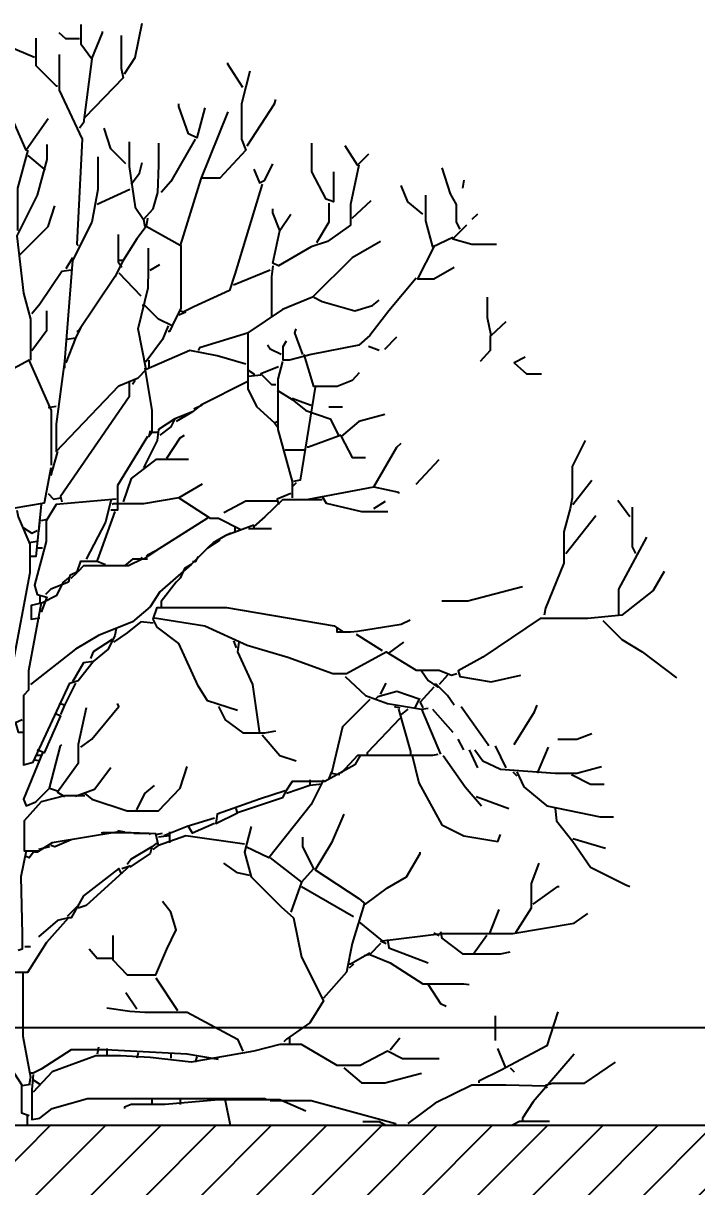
# Model space of a CAD drawing. Header units: centimetres. Extents: x -3096 to 17897, y -3131 to 15798.
# Drawn here: x 16875.3 to 17148.9, y 2408.8 to 2881.2 of the extents above; entities that cross this region are included whole.
import ezdxf

# ---------------------------------------------------------------- set-up
doc = ezdxf.new("R2010")
doc.units = ezdxf.units.CM
doc.layers.add('A-ANNO SYMB', color=3, linetype='Continuous', lineweight=13)
doc.styles.get("Standard").update_dxf_attribs({"font": 'arial.ttf'})
doc.dimstyles.new('1_100', dxfattribs={"dimtxt": 15, "dimasz": 10, "dimexe": 10, "dimexo": 10, "dimgap": 5, "dimtad": 2, "dimdec": 0, "dimtxsty": 'Standard', "dimblk": 'ARCHTICK', "dimcen": 2.5, "dimdle": 10, "dimadec": 0, "dimazin": 0, "dimtfac": 1, "dimtdec": 0, "dimtmove": 0, "dimatfit": 3, "dimldrblk": 'ARCHTICK', "dimfxl": 1, "dimarcsym": 0})

# ---------------------------------------------------------------- blocks, each defined once
blk = doc.blocks.new('_ArchTick')
at = {"color": 0, "linetype": 'ByBlock', "const_width": 0.15}
blk.add_lwpolyline([(-0.5, -0.5), (0.5, 0.5)], dxfattribs=at)
blk = doc.blocks.new('*D73')
at = {"layer": 'A-ANNO SYMB', "color": 0, "lineweight": -2, "transparency": 16777216}
for p, q in [((16693.07, 2443.85), (16693.07, 2483.48)), ((17648.08, 2443.85), (17648.08, 2483.48)), ((16683.07, 2473.48), (17658.08, 2473.48))]:
    blk.add_line(p, q, dxfattribs=at)
at = {"layer": 'Defpoints', "color": 0, "transparency": 16777216}
for p in [(17648.08, 2473.48), (16693.07, 2433.85), (17648.08, 2433.85)]:
    blk.add_point(p, dxfattribs=at)
at = {"layer": 'A-ANNO SYMB', "color": 0, "lineweight": -2, "transparency": 16777216, "xscale": 10, "yscale": 10, "zscale": 10, "rotation": 180}
blk.add_blockref('_ArchTick', (16693.07, 2473.48), dxfattribs=at)
at = {"layer": 'A-ANNO SYMB', "color": 0, "lineweight": -2, "transparency": 16777216, "xscale": 10, "yscale": 10, "zscale": 10}
blk.add_blockref('_ArchTick', (17648.08, 2473.48), dxfattribs=at)
at = {"layer": 'A-ANNO SYMB', "color": 0, "transparency": 16777216, "insert": (17170.57, 2486.14), "char_height": 15, "attachment_point": 5}
blk.add_mtext('955', dxfattribs=at)

msp = doc.modelspace()

# ---------------------------------------------------------------- hatches: boundary and pattern name
at = {"transparency": 33554508}
h = msp.add_hatch(dxfattribs=at)
h.set_pattern_fill('ANSI31', color=256, scale=5)
h.set_pattern_definition([(45, (13825.56, 2269.15), (-11.22532, 11.22532), [])])
h.paths.add_polyline_path([(16693.06, 2433.79), (16693.06, 2403.79), (17473.06, 2403.79), (17648.07, 2403.79), (17648.07, 2433.79)])
h.paths.add_polyline_path([(17013.06, 2403.79), (17013.06, 2153.79), (17028.06, 2153.79), (17028.06, 2403.79)])
h.paths.add_polyline_path([(17098.06, 2403.79), (17068.06, 2403.79), (17068.06, 2153.79), (17098.06, 2153.79)])
h.paths.add_polyline_path([(17228.06, 2153.79), (17243.06, 2153.79), (17243.06, 2403.79), (17228.06, 2403.79)])
h.paths.add_polyline_path([(17443.06, 2153.79), (17473.06, 2153.79), (17473.06, 2403.79), (17443.06, 2403.79)])

# ---------------------------------------------------------------- linework, layer by layer
at = {"color": 84}
for points in [[(16898.1, 2874.88), (16892.57, 2874.88), (16889.8, 2877.37)], [(16898.66, 2880.69), (16898.66, 2872.94), (16903.09, 2866.85), (16907.52, 2877.37), (16907.52, 2877.92)], [(16916.37, 2860.76), (16920.8, 2867.4), (16923.57, 2881.24)], [(16880.39, 2875.15), (16880.39, 2864.08), (16888.69, 2855.77), (16889.24, 2855.77)], [(16914.99, 2876.26), (16914.99, 2862.97), (16915.82, 2859.1), (16900.32, 2843.04)], [(16879.83, 2867.4), (16869.31, 2871.83)], [(16889.8, 2868.51), (16889.8, 2854.11), (16899.21, 2834.18), (16897, 2791.55), (16897.55, 2791)], [(16903.09, 2866.85), (16899.76, 2840.83), (16898.1, 2838.61)], [(16964.54, 2855.22), (16958.45, 2864.63), (16958.45, 2865.19)], [(16967.31, 2861.86), (16963.99, 2848.58), (16963.99, 2834.18), (16965.65, 2829.75), (16955.13, 2818.4), (16947.38, 2818.4)], [(16966.2, 2831.41), (16977.28, 2848.58), (16977.83, 2850.24)], [(16958.45, 2845.25), (16947.38, 2818.12), (16939.07, 2791), (16925.23, 2798.75), (16921.36, 2793.76), (16915.82, 2784.9), (16914.16, 2784.9)], [(16949.04, 2846.92), (16945.72, 2834.73), (16942.4, 2836.4), (16938.52, 2847.47), (16938.52, 2848.58)], [(16885.37, 2842.49), (16876.51, 2829.75), (16871.53, 2840.83)], [(16916.93, 2824.22), (16910.84, 2830.31), (16908.07, 2838.61)], [(16884.81, 2831.97), (16884.81, 2825.88), (16880.94, 2811.48), (16872.63, 2794.87), (16875.4, 2771.62), (16878.17, 2761.1), (16878.17, 2744.49)], [(16918.31, 2833.07), (16918.31, 2823.11), (16920.8, 2806.5), (16924.13, 2801.51), (16928, 2805.94), (16929.94, 2812.59), (16930.35, 2823.66), (16930.35, 2832.52)], [(16945.16, 2834.18), (16935.2, 2817.02), (16931.32, 2812.59)], [(17001.36, 2820.89), (17001.36, 2808.71), (16998.32, 2809.82), (16992.5, 2820.89), (16992.5, 2832.52)], [(17015.48, 2828.09), (17011.05, 2823.66), (17006.07, 2831.41)], [(16877.06, 2829.75), (16872.91, 2814.25), (16872.91, 2797.09)], [(16877.06, 2827.54), (16883.71, 2822), (16884.26, 2822)], [(16905.58, 2826.98), (16905.58, 2813.7), (16903.09, 2800.41), (16895.33, 2784.9), (16892.01, 2743.93), (16888.69, 2718.47), (16888.69, 2707.39), (16914.16, 2733.97), (16921.91, 2737.29), (16925.23, 2740.61), (16921.91, 2757.22), (16926.06, 2773.83), (16926.2, 2781.03), (16926.2, 2789.89)], [(16919.14, 2815.91), (16922.46, 2820.34), (16923.57, 2824.77)], [(16968.97, 2822), (16971.19, 2816.46), (16973.4, 2817.57), (16976.72, 2824.22)], [(17011.6, 2823.66), (17008.28, 2807.61), (17008.28, 2799.3), (16998.87, 2792.66), (16992.23, 2790.44), (16978.94, 2782.69), (16976.72, 2783.8), (16979.49, 2797.09), (16976.72, 2804.28), (16976.72, 2805.94)], [(17045.38, 2822.55), (17048.7, 2812.03), (17051.19, 2807.61), (17051.19, 2800.41), (17052.58, 2797.64)], [(16972.29, 2815.91), (16961.22, 2779.37), (16959.01, 2772.72), (16944.61, 2766.08), (16940.18, 2763.87), (16939.07, 2764.42)], [(17054.24, 2817.57), (17053.68, 2814.25)], [(16918.59, 2813.7), (16905.3, 2807.61)], [(17037.63, 2803.73), (17031.54, 2808.71), (17028.77, 2815.36)], [(17038.73, 2811.48), (17038.73, 2800.96), (17041.5, 2790.44), (17049.81, 2794.32)], [(16873.74, 2787.12), (16885.37, 2798.75), (16888.14, 2807.05)], [(16999.42, 2808.16), (16999.42, 2800.41), (16994.44, 2792.1)], [(17008.84, 2802.07), (17016.59, 2809.27)], [(16925.79, 2802.07), (16925.23, 2798.75)], [(16979.49, 2797.09), (16983.92, 2803.73)], [(17059.77, 2803.73), (17057.56, 2801.51)], [(16924.13, 2801.51), (16924.68, 2798.75)], [(17055.34, 2799.3), (17049.81, 2793.76), (17057.56, 2791.55), (17067.52, 2791.55)], [(16913.88, 2795.42), (16913.88, 2784.35), (16915.27, 2782.14)], [(17020.46, 2792.66), (17008.84, 2786.01), (16992.78, 2769.96), (16980.6, 2764.97), (16966.48, 2755.56), (16966.48, 2732.86), (16970.08, 2725.66), (16977.28, 2719.02), (16978.38, 2719.57)], [(16939.35, 2791), (16939.35, 2765.53), (16935.75, 2758.33), (16930.22, 2761.1), (16924.68, 2766.63), (16923.57, 2766.63)], [(17042.06, 2790.44), (17035.41, 2777.43), (17042.06, 2777.43), (17050.36, 2782.14)], [(16895.33, 2786.01), (16892.57, 2781.58)], [(16915.82, 2784.9), (16912.5, 2778.26), (16897.55, 2756.11), (16897, 2756.11)], [(16926.89, 2781.03), (16930.77, 2783.24)], [(16894.78, 2781.03), (16890.91, 2780.48), (16882.05, 2767.19), (16878.72, 2763.31)], [(16914.16, 2779.92), (16923.02, 2770.51)], [(16975.62, 2781.03), (16960.67, 2774.94)], [(16976.72, 2782.69), (16976.17, 2778.26), (16976.17, 2762.2)], [(17034.86, 2777.71), (17023.79, 2764.42), (17016.03, 2754.45), (17011.6, 2750.58), (16992.23, 2746.7), (16983.37, 2744.49), (16980.88, 2744.49), (16980.88, 2750.02), (16982.26, 2752.24)], [(16993.33, 2769.96), (16996.66, 2768.29), (17009.94, 2764.42), (17017.14, 2766.63), (17019.91, 2768.85)], [(17071.4, 2759.99), (17065.31, 2754.45), (17063.93, 2761.65), (17063.93, 2769.96)], [(16878.72, 2748.36), (16884.81, 2756.67), (16884.81, 2764.42)], [(16941.29, 2763.87), (16938.52, 2762.76)], [(16898.66, 2757.78), (16896.44, 2753.35), (16892.57, 2743.38)], [(16934.09, 2758.33), (16931.88, 2752.79), (16925.23, 2743.93), (16924.68, 2743.93)], [(16935.75, 2758.33), (16934.64, 2756.11), (16934.09, 2756.11)], [(16966.76, 2755.56), (16946.83, 2749.47), (16946.27, 2748.36)], [(16988.9, 2746.7), (16985.58, 2755.56), (16986.14, 2757.22)], [(17065.03, 2754.45), (17065.03, 2748.36), (17060.88, 2743.93)], [(16896.44, 2753.35), (16893.12, 2752.79)], [(16980.05, 2746.7), (16975.62, 2748.92), (16974.51, 2750.58)], [(17019.91, 2748.36), (17015.48, 2750.02)], [(17022.12, 2748.92), (17027.11, 2753.9)], [(16965.65, 2742.83), (16954.02, 2746.15), (16942.95, 2748.36), (16925.23, 2740.61)], [(17011.75, 2739.23), (17008.84, 2736.18), (17002.75, 2733.69), (16993.33, 2733.69), (16989.46, 2746.7)], [(17079.15, 2745.59), (17074.72, 2743.38), (17079.71, 2738.95), (17085.8, 2738.95)], [(16886.75, 2701.86), (16886.75, 2724), (16877.62, 2744.49), (16846.06, 2727.32), (16844.95, 2724.56)], [(16892.01, 2743.93), (16892.01, 2741.17)], [(16924.68, 2741.17), (16927.45, 2724), (16927.45, 2715.14), (16930.22, 2715.14)], [(16926.34, 2744.49), (16926.34, 2741.17)], [(16966.2, 2740.61), (16968.97, 2738.95), (16968.97, 2738.4)], [(16978.94, 2741.72), (16971.74, 2738.95), (16976.17, 2734.52), (16977.83, 2734.52)], [(16980.6, 2743.93), (16978.66, 2736.74), (16978.66, 2716.25), (16984.47, 2695.21), (16984.47, 2688.57)], [(16918.31, 2735.63), (16918.31, 2729.54), (16890.35, 2689.12), (16890.91, 2686.91)], [(16920.8, 2736.18), (16919.7, 2734.52)], [(16966.2, 2735.63), (16947.38, 2726.22), (16944.06, 2723.45), (16936.86, 2720.68), (16935.2, 2717.36), (16930.77, 2714.04)], [(16971.74, 2738.4), (16966.76, 2737.84)], [(16978.38, 2732.31), (16984.47, 2728.43), (16990.01, 2724), (16999.98, 2720.68), (17003.3, 2714.04)], [(16993.89, 2733.41), (16987.8, 2695.76), (16985.03, 2695.21)], [(16947.93, 2726.22), (16944.61, 2724.56)], [(16984.47, 2728.98), (16988.9, 2727.32), (16992.23, 2726.22)], [(16888.69, 2725.66), (16885.37, 2725.11)], [(16944.06, 2723.45), (16941.29, 2721.79), (16937.41, 2719.57)], [(17004.96, 2725.39), (16999.42, 2725.39)], [(17022.12, 2722.34), (17011.6, 2719.57), (17004.41, 2713.48), (17008.84, 2704.9), (17014.37, 2704.9)], [(16936.86, 2720.68), (16930.22, 2716.25), (16929.66, 2711.82), (16924.13, 2700.75)], [(16977.28, 2719.02), (16978.94, 2716.8)], [(16925.79, 2713.48), (16913.61, 2693.55), (16913.61, 2683.58), (16910.84, 2683.58)], [(16926.89, 2715.7), (16926.34, 2713.48), (16927.45, 2715.14)], [(16933.54, 2704.62), (16939.07, 2712.93), (16940.74, 2714.04)], [(17004.41, 2714.04), (16991.12, 2709.05), (16990.57, 2709.05)], [(16889.24, 2707.39), (16887.03, 2699.64), (16886.48, 2697.43)], [(16990.01, 2707.95), (16981.71, 2707.95)], [(17017.69, 2693), (17027.11, 2709.05), (17028.77, 2710.71)], [(17103.51, 2711.82), (17098.25, 2701.3), (17098.25, 2688.57), (17097.42, 2684.14), (17094.93, 2674.73), (17094.93, 2661.99), (17087.46, 2643.72), (17086.9, 2640.95)], [(16942.4, 2704.07), (16929.11, 2704.07), (16919.14, 2696.32), (16915.82, 2686.91)], [(17034.86, 2694.1), (17044.27, 2704.07)], [(16886.48, 2700.75), (16883.71, 2686.35), (16870.97, 2684.14), (16870.42, 2684.14)], [(16947.93, 2694.1), (16938.52, 2688.57), (16951.25, 2680.26), (16954.58, 2680.26), (16963.44, 2675.83)], [(16986.14, 2694.66), (16984.47, 2693)], [(16991.12, 2688.01), (17017.69, 2693), (17027.66, 2690.78), (17027.66, 2690.23)], [(17098.53, 2685.8), (17106.28, 2695.76)], [(16885.37, 2690.23), (16887.58, 2688.01), (16890.35, 2688.57)], [(16938.52, 2688.57), (16924.13, 2686.08), (16911.94, 2686.08), (16911.39, 2685.8)], [(16983.92, 2690.23), (16978.38, 2688.01), (16978.94, 2685.8)], [(16996.66, 2689.12), (16998.32, 2686.35), (17012.71, 2683.03), (17023.35, 2683.03)], [(16872.63, 2683.58), (16873.19, 2680.82), (16877.89, 2669.74), (16877.89, 2658.12), (16870.7, 2619.91), (16870.7, 2604.41), (16865.99, 2605.52), (16854.92, 2616.87), (16848.83, 2616.87), (16851.04, 2598.87), (16859.9, 2577.28), (16863.78, 2581.71), (16864.33, 2585.03)], [(16882.6, 2685.8), (16880.39, 2664.76), (16878.17, 2664.76)], [(16913.05, 2688.01), (16888.69, 2685.8), (16884.54, 2679.15), (16884.54, 2670.85), (16879.83, 2653.13), (16880.94, 2649.26), (16884.81, 2648.15), (16882.6, 2642.06)], [(16910.84, 2687.46), (16908.62, 2678.6), (16900.87, 2663.65)], [(16978.38, 2687.18), (16965.65, 2687.18), (16956.79, 2682.48)], [(16996.66, 2687.74), (16980.6, 2687.74), (16973.4, 2680.82), (16968.97, 2676.94), (16968.97, 2675.83)], [(17017.69, 2684.14), (17022.49, 2687.19)], [(17121.78, 2680.82), (17116.8, 2687.46)], [(17122.61, 2684.69), (17122.61, 2668.64), (17124, 2665.87)], [(16882.05, 2679.71), (16881.49, 2674.73)], [(16884.81, 2679.71), (16882.6, 2679.15)], [(16912.5, 2683.03), (16905.3, 2663.1)], [(16950.15, 2680.26), (16929.11, 2666.97), (16925.79, 2665.31), (16925.23, 2664.76)], [(17095.76, 2665.87), (17107.94, 2681.37)], [(16875.4, 2676.39), (16878.72, 2674.17), (16880.94, 2675.28)], [(16968.97, 2677.49), (16957.35, 2673.06), (16952.36, 2670.3), (16950.7, 2668.64)], [(16959.56, 2674.17), (16957.35, 2673.06)], [(16961.22, 2676.94), (16961.22, 2674.73)], [(16966.76, 2676.11), (16976.17, 2676.11)], [(16880.94, 2670.85), (16877.62, 2670.3)], [(16955.13, 2671.4), (16950.15, 2668.08), (16943.5, 2661.44), (16930.77, 2650.36), (16926.89, 2644.27), (16919.7, 2638.18), (16905.85, 2632.65), (16896.44, 2627.11), (16878.17, 2612.71)], [(17128.43, 2672.51), (17117.08, 2651.47), (17117.08, 2640.95)], [(16883.15, 2668.08), (16880.94, 2668.08)], [(16929.11, 2666.97), (16924.13, 2663.65), (16923.02, 2664.21)], [(16946.27, 2664.76), (16945.16, 2662.54), (16944.06, 2662.54)], [(16923.57, 2663.65), (16918.03, 2660.88), (16899.76, 2660.88), (16897.55, 2658.67), (16894.23, 2657.01), (16893.67, 2654.24), (16886.48, 2651.47), (16884.26, 2649.26)], [(16894.78, 2655.9), (16897, 2658.12), (16898.66, 2662.82), (16905.3, 2662.82), (16908.62, 2661.44)], [(16925.79, 2663.65), (16919.7, 2663.65), (16916.37, 2660.88)], [(16943.5, 2661.44), (16940.74, 2659.78), (16939.07, 2655.9), (16937.41, 2654.24), (16931.32, 2646.49), (16931.32, 2643.72)], [(16894.23, 2656.45), (16891.46, 2654.24), (16888.69, 2648.7), (16883.15, 2645.93), (16878.45, 2644.83), (16878.45, 2639.29), (16882.05, 2639.84)], [(17135.63, 2658.67), (17131.2, 2650.92), (17118.46, 2640.95), (17104.62, 2639.57), (17085.24, 2639.57), (17061.99, 2623.79), (17052.02, 2618.25), (17052.58, 2616.04), (17065.31, 2613.82), (17077.49, 2616.59)], [(17045.38, 2646.77), (17055.9, 2646.77), (17078.04, 2652.58)], [(16882.6, 2645.93), (16877.34, 2618.25), (16877.34, 2610.5), (16875.4, 2608.29), (16875.4, 2580.05), (16879.28, 2581.16), (16894.23, 2613.27), (16897.55, 2614.38), (16903.64, 2622.13)], [(16882.05, 2648.7), (16882.05, 2645.93)], [(16962.33, 2602.2), (16950.15, 2606.07), (16946.27, 2612.16), (16938.52, 2629.32), (16929.66, 2635.97), (16928, 2639.29), (16929.66, 2644), (16957.9, 2644), (17001.64, 2636.52), (17004.96, 2634.31)], [(16928, 2637.63), (16923.02, 2638.18), (16917.48, 2633.75), (16911.94, 2629.88)], [(16928.55, 2639.84), (16949.04, 2636.52), (16966.2, 2628.77), (16982.81, 2623.79), (17001.08, 2617.14), (17006.62, 2617.14), (17022.68, 2626), (17034.86, 2618.53), (17044.27, 2618.53), (17049.25, 2616.59), (17051.47, 2617.14)], [(17032.45, 2638.92), (17028.77, 2637.08), (17011.05, 2634.31), (17008.28, 2634.03), (17002.75, 2634.03), (17002.75, 2635.97)], [(17110.71, 2638.74), (17118.46, 2630.99), (17126.77, 2626), (17140.61, 2615.48)], [(16913.05, 2635.42), (16912.5, 2632.65), (16909.73, 2627.11), (16903.64, 2622.13), (16899.76, 2621.57), (16895.33, 2613.82)], [(17010.5, 2633.2), (17021.02, 2626.56)], [(16911.39, 2630.99), (16903.64, 2626), (16902.53, 2623.23)], [(16960.67, 2630.43), (16961.77, 2627.66)], [(16962.88, 2629.88), (16962.33, 2626), (16968.42, 2612.71), (16971.19, 2592.78)], [(17023.79, 2625.45), (17029.88, 2629.88)], [(17037.07, 2618.25), (17039.84, 2614.38), (17043.72, 2611.61), (17044.27, 2612.16)], [(16896.44, 2613.27), (16892.01, 2604.41), (16889.8, 2604.96)], [(17006.07, 2616.04), (17014.37, 2608.29), (17023.23, 2604.96), (17037.07, 2602.75), (17039.84, 2603.08)], [(17020.46, 2608.84), (17022.68, 2613.27)], [(17050.36, 2604.41), (17047.59, 2608.29), (17043.16, 2612.71), (17042.06, 2612.71)], [(17047.59, 2616.59), (17044.27, 2612.71)], [(17036.52, 2606.62), (17027.11, 2609.95), (17019.36, 2607.73), (17018.25, 2606.62)], [(17042.06, 2611.61), (17036.52, 2605.52), (17037.63, 2603.3)], [(16900.87, 2603.3), (16897.55, 2588.35), (16897.55, 2580.6), (16889.24, 2568.98), (16892.01, 2567.31)], [(16892.01, 2604.41), (16890.35, 2600.53)], [(16898.66, 2587.25), (16903.09, 2590.57), (16914.16, 2603.86), (16913.61, 2604.96)], [(16954.58, 2603.86), (16957.35, 2598.32), (16964.54, 2593.06), (16973.4, 2593.06), (16977.83, 2593.89)], [(17016.03, 2606.62), (17004.96, 2595.55), (17000.53, 2576.73), (17003.85, 2576.17)], [(17026, 2603.86), (17028.21, 2603.3)], [(17035.97, 2606.62), (17034.3, 2603.3)], [(17053.13, 2603.86), (17064.2, 2588.35), (17064.2, 2587.8)], [(17074.72, 2588.35), (17083.03, 2601.64), (17084.13, 2604.41)], [(16888.14, 2601.09), (16890.35, 2599.98), (16883.71, 2585.03), (16880.94, 2586.14)], [(17028.21, 2598.87), (17014.93, 2585.03), (17014.93, 2584.48)], [(17027.66, 2602.75), (17032.64, 2585.59), (17032.64, 2584.48)], [(17031.54, 2602.75), (17028.77, 2600.53)], [(17037.07, 2602.75), (17044.82, 2584.48)], [(17041.5, 2602.75), (17049.81, 2593.34)], [(16874.85, 2598.32), (16872.08, 2597.21), (16873.19, 2593.34), (16875.4, 2593.34)], [(16972.29, 2592.23), (16979.49, 2583.92), (16986.14, 2581.71)], [(17054.24, 2586.14), (17052.02, 2590.57)], [(17092.44, 2590.57), (17100.19, 2590.57), (17106.28, 2592.78)], [(16883.15, 2585.03), (16875.4, 2566.21), (16876.51, 2563.44), (16880.39, 2565.1), (16885.92, 2570.64), (16890.35, 2587.8), (16890.91, 2588.35)], [(17033.2, 2584.48), (17035.97, 2572.85), (17045.38, 2555.69), (17054.24, 2551.26), (17068.08, 2549.04), (17069.19, 2551.81)], [(17056.45, 2586.14), (17059.77, 2578.94)], [(17058.67, 2586.14), (17061.99, 2581.71), (17069.19, 2578.39), (17091.33, 2576.73), (17100.19, 2576.73), (17110.16, 2579.49)], [(17066.97, 2587.8), (17071.4, 2578.94)], [(17088.56, 2587.25), (17084.13, 2576.73)], [(16879.28, 2582.26), (16882.05, 2581.71)], [(16882.6, 2583.92), (16880.39, 2583.92)], [(17012.16, 2583.92), (17009.94, 2580.05), (16997.76, 2573.4), (16984.47, 2573.4), (16981.71, 2568.98), (16980.6, 2566.76), (16962.33, 2560.67), (16961.77, 2562.33)], [(17043.72, 2584.28), (17041.5, 2583.92), (17011.05, 2583.92), (17004.41, 2576.73)], [(17045.93, 2583.92), (17054.79, 2571.19), (17061.43, 2563.44)], [(16910.84, 2578.94), (16904.19, 2570.08), (16896.44, 2567.31)], [(16900.32, 2568.42), (16903.09, 2566.21), (16917.48, 2561.5), (16930.22, 2561.5), (16939.07, 2570.64), (16941.84, 2579.49)], [(17000.53, 2577.28), (16999.42, 2574.51)], [(17074.17, 2577.28), (17075.83, 2575.62)], [(17075.83, 2577.28), (17078.6, 2571.19), (17088.01, 2563.44), (17109.6, 2559.01), (17115.14, 2559.01)], [(17097.98, 2576.17), (17105.73, 2572.3), (17111.26, 2572.3)], [(16885.92, 2570.64), (16889.24, 2569.53)], [(16921.36, 2561.78), (16924.68, 2568.42), (16928.55, 2571.74)], [(16997.21, 2573.96), (16992.23, 2563.99), (16975.06, 2542.4), (16965.65, 2546.83)], [(16996.66, 2572.3), (16991.67, 2571.74), (16982.26, 2568.42)], [(16991.67, 2573.96), (16991.67, 2571.74)], [(16900.32, 2567.59), (16892.01, 2567.59), (16882.6, 2565.1), (16875.68, 2557.35), (16875.68, 2545.17), (16882.05, 2545.17)], [(16981.71, 2569.53), (16971.19, 2566.21), (16954.02, 2560.12), (16953.47, 2556.24), (16962.33, 2560.67)], [(17059.22, 2567.31), (17072.51, 2562.33)], [(17091.33, 2562.33), (17091.89, 2557.35), (17098.53, 2549.04), (17105.73, 2538.52), (17120.12, 2531.33), (17121.78, 2530.77)], [(16952.92, 2558.46), (16941.84, 2555.13), (16932.43, 2551.26)], [(16952.92, 2556.24), (16944.06, 2552.37), (16942.4, 2555.13)], [(17005.51, 2560.12), (17000.53, 2548.49), (16993.89, 2537.42), (17011.6, 2525.79), (17014.37, 2523.57), (17023.23, 2530.22), (17030.98, 2534.65), (17036.52, 2544.06), (17036.52, 2544.61)], [(16914.16, 2552.92), (16887.03, 2548.49), (16880.94, 2544.61), (16879.83, 2544.61)], [(16928, 2545.72), (16930.22, 2547.38), (16929.11, 2552.09), (16919.14, 2552.5), (16907.52, 2552.5), (16906.96, 2552.37)], [(16913.61, 2553.47), (16916.37, 2552.92)], [(16920.25, 2552.37), (16926.34, 2552.37), (16926.89, 2551.81)], [(16929.11, 2551.81), (16931.88, 2552.37)], [(16965.1, 2547.94), (16941.29, 2551.26), (16930.22, 2547.38)], [(16934.64, 2551.26), (16930.22, 2550.7)], [(16934.64, 2552.92), (16934.64, 2548.49)], [(16967.86, 2555.13), (16965.1, 2544.61), (16967.86, 2534.65), (16980.05, 2522.47), (16985.03, 2518.04), (16988.35, 2501.98), (16997.21, 2484.26), (16991.67, 2475.41), (16982.26, 2468.76), (16981.15, 2467.65)], [(16885.92, 2546.83), (16881.49, 2545.72)], [(16894.78, 2549.6), (16888.14, 2546.83), (16886.48, 2547.38)], [(16927.45, 2546.83), (16919.14, 2541.85), (16917.48, 2539.63)], [(16929.66, 2548.49), (16927.45, 2546.83), (16926.89, 2544.06), (16918.59, 2538.52)], [(16975.62, 2542.4), (16988.35, 2532.43), (16993.33, 2537.97), (16988.9, 2546.83), (16988.9, 2550.7)], [(17098.53, 2550.15), (17111.82, 2546.27)], [(16876.51, 2545.17), (16874.3, 2534.65), (16874.85, 2511.39), (16874.85, 2505.3), (16873.19, 2504.75)], [(16879.83, 2545.17), (16877.62, 2542.4), (16876.51, 2542.95)], [(16915.27, 2535.76), (16914.16, 2537.97), (16899.76, 2526.9), (16894.78, 2518.04), (16893.67, 2518.04)], [(16915.27, 2537.97), (16918.59, 2539.08), (16900.87, 2523.02), (16897.55, 2521.91)], [(16967.31, 2535.2), (16962.33, 2536.31), (16956.79, 2540.18)], [(17084.69, 2540.18), (17081.64, 2531.88), (17081.64, 2521.91), (17075.28, 2511.95)], [(16988.35, 2532.43), (16983.92, 2520.25)], [(16988.35, 2530.77), (17009.39, 2518.59)], [(17082.47, 2523.57), (17092.44, 2530.77), (17092.99, 2530.77)], [(16897.55, 2523.02), (16893.12, 2518.59)], [(16911.67, 2510.84), (16911.67, 2500.87), (16917.48, 2494.78), (16929.11, 2494.78), (16933.54, 2505.3), (16937.41, 2513.05), (16935.2, 2520.25), (16931.88, 2524.68)], [(17013.82, 2523.57), (17008.84, 2507.52), (17006.62, 2495.89), (16997.21, 2485.37)], [(17011.6, 2516.38), (17021.02, 2508.63), (17045.38, 2511.67), (17074.17, 2511.67), (17099.08, 2515.82), (17104.62, 2519.7)], [(17064.76, 2511.39), (17068.63, 2521.36)], [(16871.53, 2495.89), (16877.06, 2495.89), (16884.81, 2508.07), (16893.67, 2518.04), (16889.24, 2516.93), (16881.49, 2510.29)], [(17023.23, 2509.18), (17023.79, 2505.86), (17039.84, 2499.77)], [(17042.06, 2511.95), (17044.27, 2510.84)], [(17044.82, 2512.5), (17045.38, 2509.73), (17053.68, 2503.37), (17069.19, 2503.37), (17073.06, 2504.2)], [(17063.65, 2510.84), (17058.11, 2503.09)], [(16875.96, 2506.41), (16878.17, 2506.41)], [(16911.94, 2501.43), (16905.3, 2501.43), (16901.98, 2505.3)], [(17020.46, 2507.52), (17016.03, 2503.09), (17024.34, 2499.77), (17037.63, 2491.18), (17054.24, 2491.18), (17056.45, 2490.91)], [(17020.46, 2508.63), (17022.68, 2507.52)], [(17016.03, 2503.64), (17008.28, 2499.21), (17007.73, 2499.21)], [(17016.03, 2503.09), (17013.82, 2502.54)], [(16875.13, 2495.34), (16875.13, 2469.87), (16878.17, 2453.26), (16877.62, 2450.49)], [(17009.39, 2499.21), (17007.73, 2497.55)], [(16929.11, 2493.68), (16937.97, 2480.39)], [(17039.84, 2490.91), (17044.82, 2483.16), (17047.04, 2482.05)], [(16921.36, 2480.94), (16916.93, 2487.59)], [(16909.18, 2481.5), (16918.59, 2480.11), (16924.68, 2479.7), (16941.84, 2479.7), (16962.33, 2468.76), (16964.54, 2463.78)], [(17092.44, 2479.83), (17088.01, 2465.99), (17069.19, 2456.03), (17060.33, 2451.6), (17060.33, 2451.04)], [(17066.97, 2478.17), (17066.97, 2468.21)], [(17044.27, 2460.73), (17029.32, 2460.73), (17023.23, 2463.78), (17012.16, 2457.96), (17002.75, 2457.96), (16988.35, 2466.55), (16979.49, 2466.55), (16968.97, 2463.78), (16943.5, 2459.35), (16926.89, 2461.29), (16914.71, 2461.98), (16904.75, 2461.98), (16887.03, 2455.47), (16879.28, 2447.17)], [(16983.37, 2469.32), (16983.37, 2467.1)], [(17024.34, 2464.33), (17028.21, 2469.32)], [(16954.58, 2460.46), (16941.84, 2462.67), (16908.62, 2464.33), (16894.78, 2464.33), (16882.6, 2456.58), (16879.28, 2454.92), (16878.17, 2454.92)], [(16905.85, 2465.44), (16905.3, 2462.67)], [(16909.18, 2464.89), (16909.18, 2462.12)], [(16921.91, 2463.22), (16921.36, 2461.01)], [(16935.2, 2463.22), (16935.2, 2461.01)], [(16945.72, 2461.56), (16945.16, 2459.35)], [(17071.4, 2457.13), (17068.08, 2464.89)], [(17099.08, 2462.67), (17082.47, 2443.29), (17078.04, 2436.65), (17078.04, 2435.54)], [(17005.51, 2457.13), (17012.71, 2451.04), (17022.12, 2451.04), (17037.07, 2454.92)], [(17073.06, 2457.13), (17074.72, 2455.47)], [(17115.69, 2459.35), (17102.96, 2450.77), (17090.23, 2450.77), (17087.46, 2449.94), (17088.01, 2448.83)], [(16871.53, 2454.92), (16874.85, 2449.94), (16878.17, 2450.49)], [(16879.28, 2454.37), (16878.72, 2448.28), (16878.72, 2436.1), (16882.05, 2436.65), (16887.03, 2440.52), (16901.42, 2444.68), (16973.4, 2444.68), (16973.96, 2444.4)], [(16879.28, 2452.15), (16882.05, 2450.49)], [(16874.57, 2449.94), (16874.57, 2438.86), (16877.62, 2437.76)], [(17087.46, 2449.66), (17071.4, 2450.08), (17057.56, 2450.08), (17042.61, 2442.74), (17031.54, 2434.43)], [(16990.01, 2439.42), (16979.49, 2444.12), (16954.58, 2444.12), (16932.98, 2442.19), (16919.14, 2442.19), (16916.37, 2441.08), (16916.37, 2440.52)], [(16927.45, 2444.95), (16927.45, 2442.74)], [(16939.07, 2444.4), (16939.07, 2442.19)], [(16957.35, 2443.85), (16959.36, 2433.79)], [(16975.62, 2443.85), (16992.23, 2443.85), (17026.55, 2434.43), (17026.63, 2433.79)], [(16876.79, 2437.76), (16876.79, 2433.79)], [(17013.27, 2435.26), (17019.91, 2435.26), (17022.4, 2433.79)], [(17089.12, 2435.26), (17076.94, 2435.26), (17073.99, 2433.79)]]:
    msp.add_lwpolyline(points, dxfattribs=at)
msp.add_lwpolyline([(17473.06, 2153.79), (16693.06, 2153.79), (16693.06, 2433.79), (17648.07, 2433.79), (17648.07, 2403.79), (17473.06, 2403.79), (17473.06, 2153.79)])

# ---------------------------------------------------------------- dimensions: what is measured, and where the dimension line sits
at = {"layer": 'A-ANNO SYMB'}
dim = msp.add_linear_dim(base=(17648.08, 2473.48), p1=(16693.07, 2433.85), p2=(17648.08, 2433.85), dimstyle='1_100', dxfattribs=at)
dim.commit()
dim.dimension.update_dxf_attribs({"geometry": '*D73', "text_midpoint": (17170.57, 2486.14)})

doc.saveas('drawing.dxf')
